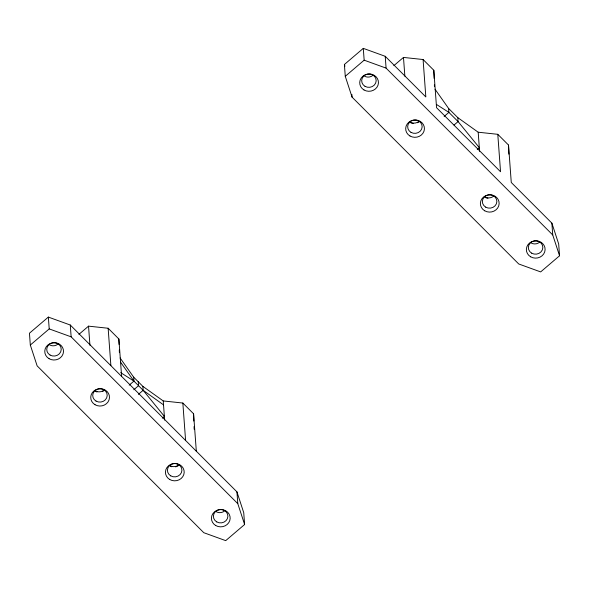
<?xml version="1.0" encoding="UTF-8"?>
<svg xmlns="http://www.w3.org/2000/svg" width="589" height="589" viewBox="0 0 589 589"><rect width="100%" height="100%" fill="white"/><g stroke="black" fill="none" stroke-linecap="round" stroke-linejoin="round"><path stroke-width="0.88" d="M48.35 317.088L29.45 333.212L30.319 345.029L37.129 365.857L203.787 532.699L225.712 540.636L244.604 524.512L243.736 512.695L236.933 491.859L70.275 325.018L48.35 317.088L49.218 328.905L30.319 345.029M435.035 89.233L448.604 108.442L457.8 117.645L478.187 132.216L497.786 134.314L508.521 145.056L511.267 182.48L551.878 223.135L558.681 243.971L559.55 255.788L540.65 271.912L518.732 263.975L352.075 97.141L345.264 76.305L344.396 64.488L363.288 48.364L385.221 56.301L425.832 96.957L423.086 59.526L403.48 57.427L393.864 65.637M345.264 76.305L364.157 60.181L363.288 48.364M78.919 334.361L88.534 326.151L108.14 328.25L118.868 338.992L121.614 376.415M129.205 385.154L133.953 381.098L133.659 377.159L120.09 357.957M444.15 116.431L448.892 112.381L448.604 108.442M133.799 389.756L138.548 385.699L138.26 381.76M138.393 394.358L143.142 390.301L142.855 386.362L133.659 377.159M454.016 125.052L458.087 121.584L457.8 117.645M162.314 418.124L164.375 416.364L143.142 390.301L133.953 381.098L120.384 361.896M477.259 149.407L479.321 147.648L458.087 121.584L448.892 112.381L436.383 104.393M142.855 386.362L163.241 400.94L182.848 403.038L193.575 413.78L196.321 451.203M364.157 60.181L386.089 68.118L552.74 234.959L559.55 255.788M49.218 328.905L71.144 336.842L237.801 503.676L244.604 524.512M120.701 372.646L133.953 381.098M143.142 390.301L163.536 404.879M423.086 59.526L433.813 70.268L436.559 107.699L500.54 171.745L497.786 134.314M344.396 64.488L344.963 66.226M551.878 223.135L552.74 234.959M478.187 132.216L479.593 151.314M403.48 57.427L404.864 76.209M385.221 56.301L386.089 68.118M351.869 94.409L352.075 97.141M236.933 491.859L237.801 503.676M182.848 403.038L185.594 440.462M163.241 400.94L164.648 420.104M108.14 328.25L110.887 365.681M88.534 326.151L89.948 345.316M70.275 325.018L71.144 336.842M508.521 145.056L508.867 154.171M433.813 70.268L434.13 78.47M434.373 84.845L434.446 86.671M193.575 413.78L193.855 421.069M194.068 426.539L194.171 429.271M118.868 338.992L119.074 344.455M119.287 349.925L119.39 352.656M539.465 242.248A6.825 6.295 -4.2 0 1 531.19 242.992M418.786 121.437A6.825 6.295 -4.2 0 1 410.511 122.181M493.494 196.225A6.825 6.295 -4.2 0 1 485.218 196.969M372.808 75.414A6.825 6.295 -4.2 0 1 364.532 76.158M487.935 198.265A7.252 6.685 -4.2 0 1 484.99 197.3M419.074 121.724A7.252 6.685 -4.2 0 1 417.52 122.74M413.228 123.476A7.252 6.685 -4.2 0 1 410.283 122.512M104.128 390.448A7.252 6.685 -4.2 0 1 102.574 391.464M97.045 391.957A7.252 6.685 -4.2 0 1 95.337 391.236M178.835 465.236A7.252 6.685 -4.2 0 1 177.282 466.252M176.707 466.503A7.252 6.685 -4.2 0 1 175.5 466.863M171.752 466.746A7.252 6.685 -4.2 0 1 170.044 466.024M224.519 510.972A6.825 6.295 -4.2 0 1 216.244 511.716M103.841 390.161A6.825 6.295 -4.2 0 1 95.565 390.905M178.548 464.949A6.825 6.295 -4.2 0 1 170.273 465.693M57.862 344.138A6.825 6.295 -4.2 0 1 49.586 344.874M530.682 256.819A9.38 8.658 -4.2 0 0 545.105 249.765A9.38 8.658 -4.2 0 0 531.425 241.821A9.38 8.658 -4.2 0 0 530.682 256.819M409.996 136A9.38 8.658 -4.2 0 0 424.426 128.947A9.38 8.658 -4.2 0 0 410.739 121.01A9.38 8.658 -4.2 0 0 409.996 136M484.703 210.788A9.38 8.658 -4.2 0 0 499.133 203.735A9.38 8.658 -4.2 0 0 485.446 195.798A9.38 8.658 -4.2 0 0 484.703 210.788M364.024 89.977A9.38 8.658 -4.2 0 0 378.447 82.924A9.38 8.658 -4.2 0 0 364.768 74.987A9.38 8.658 -4.2 0 0 364.024 89.977M531.683 253.174A7.252 6.685 -4.2 0 0 542.83 247.726A7.252 6.685 -4.2 0 0 532.257 241.593A7.252 6.685 -4.2 0 0 531.683 253.174M411.004 132.363A7.252 6.685 -4.2 0 0 422.151 126.915A7.252 6.685 -4.2 0 0 411.578 120.782A7.252 6.685 -4.2 0 0 411.004 132.363M485.711 207.151A7.252 6.685 -4.2 0 0 496.858 201.703A7.252 6.685 -4.2 0 0 486.286 195.57A7.252 6.685 -4.2 0 0 485.711 207.151M365.025 86.34A7.252 6.685 -4.2 0 0 376.172 80.884A7.252 6.685 -4.2 0 0 365.6 74.751A7.252 6.685 -4.2 0 0 365.025 86.34M215.736 525.535A9.38 8.658 -4.2 0 0 230.159 518.482A9.38 8.658 -4.2 0 0 216.48 510.545A9.38 8.658 -4.2 0 0 215.736 525.535M95.05 404.724A9.38 8.658 -4.2 0 0 109.48 397.671A9.38 8.658 -4.2 0 0 95.793 389.734A9.38 8.658 -4.2 0 0 95.05 404.724M169.757 479.512A9.38 8.658 -4.2 0 0 184.188 472.459A9.38 8.658 -4.2 0 0 170.501 464.522A9.38 8.658 -4.2 0 0 169.757 479.512M49.078 358.701A9.38 8.658 -4.2 0 0 63.502 351.648A9.38 8.658 -4.2 0 0 49.822 343.711A9.38 8.658 -4.2 0 0 49.078 358.701M216.737 521.898A7.252 6.685 -4.2 0 0 227.884 516.45A7.252 6.685 -4.2 0 0 217.312 510.317A7.252 6.685 -4.2 0 0 216.737 521.898M96.059 401.087A7.252 6.685 -4.2 0 0 107.205 395.631A7.252 6.685 -4.2 0 0 96.633 389.498A7.252 6.685 -4.2 0 0 96.059 401.087M170.766 475.875A7.252 6.685 -4.2 0 0 181.913 470.42A7.252 6.685 -4.2 0 0 171.34 464.287A7.252 6.685 -4.2 0 0 170.766 475.875M50.08 355.057A7.252 6.685 -4.2 0 0 61.227 349.608A7.252 6.685 -4.2 0 0 50.654 343.475A7.252 6.685 -4.2 0 0 50.08 355.057"/></g></svg>
